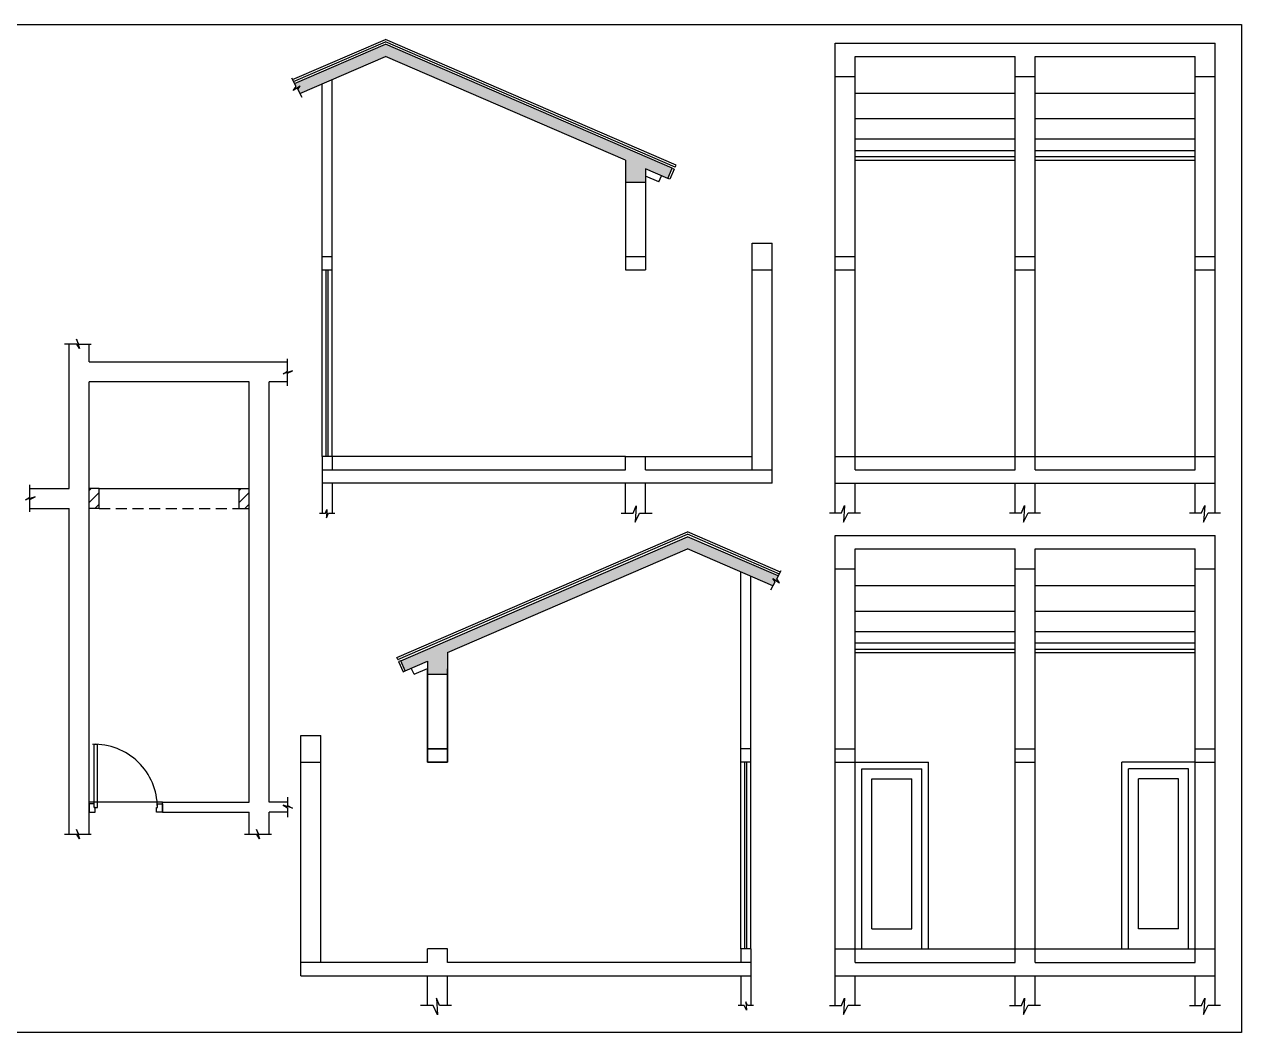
# Model space of a CAD drawing. Extents: x -4781 to 3971, y -2954 to -1072.
# Drawn here: x -1108 to -560, y -2954 to -2500 of the extents above; entities that cross this region are included whole.
import ezdxf

# ---------------------------------------------------------------- set-up
doc = ezdxf.new("R2010")
doc.units = 0
doc.header["$LTSCALE"] = 20
doc.header["$MEASUREMENT"] = 0
doc.linetypes.add('HIDDEN', pattern=[0.375, 0.25, -0.125])
doc.layers.get('0').update_dxf_attribs({"linetype": 'CONTINUOUS'})
doc.layers.add('correct', color=230, linetype='CONTINUOUS', plot=False)
for name, color, linetype in [('DOOR', 1, 'CONTINUOUS'), ('HATCH', 8, 'CONTINUOUS'), ('tile', 22, 'CONTINUOUS'), ('wall', 13, 'CONTINUOUS'), ('WOOD', 7, 'CONTINUOUS')]:
    doc.layers.add(name, color=color, linetype=linetype)

# ---------------------------------------------------------------- blocks, each defined once
blk = doc.blocks.new('DR1H902')
at = {"color": 0}
for p, q in [((-0.5, 0), (-0.5, 1)), ((-0.5, 1), (-0.45, 1)), ((-0.45, 0), (-0.45, 1)), ((-0.5, 0), (-0.45, 0))]:
    blk.add_line(p, q, dxfattribs=at)
blk.add_arc((-0.5, 0), 1, 0, 91.707, dxfattribs=at)
blk = doc.blocks.new('A$C3B4262AC')
at = {"layer": 'DOOR'}
for p, q in [((0, 4), (0, 0)), ((2.5, 4), (0, 4)), ((0, 0), (3, 0)), ((2.5, 2.25), (2.5, 4)), ((3, 2.25), (2.5, 2.25)), ((3, 0), (3, 2.25))]:
    blk.add_line(p, q, dxfattribs=at)
blk = doc.blocks.new('A$C1F9E242A')
blk.add_blockref('A$C3B4262AC', (0, 0))
at = {"xscale": -1}
blk.add_blockref('A$C3B4262AC', (36, 0), dxfattribs=at)
at = {"layer": 'DOOR', "xscale": -31, "yscale": 31, "zscale": 68.88888888888889}
blk.add_blockref('DR1H902', (18, 2.25), dxfattribs=at)
blk = doc.blocks.new('*U33')
at = {"xscale": -1}
blk.add_blockref('A$C1F9E242A', (0, -2), dxfattribs=at)

msp = doc.modelspace()

# ---------------------------------------------------------------- hatches: boundary and pattern name
at = {"lineweight": -2}
h = msp.add_hatch(dxfattribs=at)
h.set_pattern_fill('ANSI31', color=8, scale=30, style=0)
h.set_pattern_definition([(45, (1069.0437, -1876.8916), (-2.6516504, 2.6516504), [])])
h.paths.add_polyline_path([(-1074.503, -2708.829), (-1079.003, -2708.829), (-1079.003, -2717.829), (-1074.503, -2717.829)])
h = msp.add_hatch(dxfattribs=at)
h.set_pattern_fill('ANSI31', color=8, scale=30, style=0)
h.set_pattern_definition([(45, (1136.5437, -1876.8916), (-2.6516504, 2.6516504), [])])
h.paths.add_polyline_path([(-1007.003, -2708.829), (-1011.503, -2708.829), (-1011.503, -2717.829), (-1007.003, -2717.829)])
at = {"layer": 'HATCH', "lineweight": -2}
h = msp.add_hatch(dxfattribs=at)
h.set_pattern_fill('AR-CONC', color=8, style=0)
h.set_pattern_definition([(50, (-1599.742, -647.589), (7.172602, -0.627521), [0.75, -8.25]), (355, (-1599.742, -647.589), (-1.387513, 7.521921), [0.6, -6.6]), (100.4514, (-1599.1443, -647.641), (5.785094, 6.894395), [0.637402, -7.01142]), (46.1842, (-1599.742, -645.589), (10.67241, -1.65519), [1.125, -12.375]), (96.6356, (-1598.853, -645.727), (9.346627, 9.74118), [0.956103, -10.51713]), (351.1842, (-1599.742, -645.589), (9.34662, 9.741186), [0.9, -9.9]), (21, (-1598.742, -646.089), (5.96907, -4.026189), [0.75, -8.25]), (326, (-1598.742, -646.089), (2.433153, 7.2515), [0.6, -6.6]), (71.4514, (-1598.2446, -646.4244), (8.402226, 3.225305), [0.637402, -7.01142]), (37.5, (-1599.742, -647.589), (0.1215986, 3.3289385), [0, -6.52, 0, -6.7, 0, -6.625]), (7.5, (-1599.742, -647.589), (2.6306954, 3.944117), [0, -3.82, 0, -6.37, 0, -2.525]), (327.5, (-1601.972, -647.589), (5.3382244, -0.2255487), [0, -2.5, 0, -7.8, 0, -10.35]), (317.5, (-1602.972, -647.589), (5.831862, 1.00105), [0, -3.25, 0, -5.18, 0, -7.35])])
h.paths.add_polyline_path([(-985.117, -2529.16), (-984.142, -2531.003), (-945.66, -2514.371), (-837.66, -2561.048), (-837.66, -2570.938), (-828.66, -2570.938), (-828.66, -2564.938), (-818.66, -2569.26), (-816.629, -2564.691), (-945.66, -2508.924), (-986.525, -2526.586), (-985.818, -2527.872), (-987.145, -2529.734), (-984.012, -2527.759)])
h = msp.add_hatch(dxfattribs=at)
h.set_pattern_fill('AR-CONC', color=8, style=0)
h.set_pattern_definition([(130, (-155.71, -869.1185), (-7.172602, -0.627521), [0.75, -8.25]), (185, (-155.71, -869.1185), (1.387513, 7.521921), [0.6, -6.6]), (79.5486, (-156.3076, -869.171), (-5.785094, 6.894395), [0.637402, -7.01142]), (133.8158, (-155.71, -867.1185), (-10.67241, -1.65519), [1.125, -12.375]), (83.3644, (-156.599, -867.256), (-9.346627, 9.74118), [0.956103, -10.51713]), (188.8158, (-155.71, -867.119), (-9.34662, 9.741186), [0.9, -9.9]), (159, (-156.71, -867.6185), (-5.96907, -4.026189), [0.75, -8.25]), (214, (-156.71, -867.6185), (-2.433153, 7.2515), [0.6, -6.6]), (108.5486, (-157.207, -867.954), (-8.402226, 3.225305), [0.637402, -7.01142]), (142.5, (-155.7099, -869.1185), (-0.1215986, 3.3289385), [0, -6.52, 0, -6.7, 0, -6.625]), (172.5, (-155.71, -869.1185), (-2.6306954, 3.944117), [0, -3.82, 0, -6.37, 0, -2.525]), (212.5, (-153.4799, -869.1185), (-5.3382244, -0.2255487), [0, -2.5, 0, -7.8, 0, -10.35]), (222.5, (-152.48, -869.1185), (-5.831862, 1.00105), [0, -3.25, 0, -5.18, 0, -7.35])])
h.paths.add_polyline_path([(-770.335, -2750.69), (-771.31, -2752.533), (-809.792, -2735.901), (-917.792, -2782.578), (-917.792, -2792.468), (-926.792, -2792.468), (-926.792, -2786.468), (-936.792, -2790.79), (-938.823, -2786.221), (-809.792, -2730.454), (-768.927, -2748.116), (-769.633, -2749.402), (-768.307, -2751.264), (-771.44, -2749.288)])

# ---------------------------------------------------------------- linework, layer by layer
at = {"color": 8, "lineweight": -2}
for p, q in [((-734.288, -2530.845), (-662.288, -2530.845)), ((-653.288, -2530.845), (-581.287, -2530.845)), ((-734.288, -2542.37), (-662.288, -2542.37)), ((-653.288, -2542.37), (-581.287, -2542.37)), ((-734.288, -2551.51), (-662.288, -2551.51)), ((-653.288, -2551.51), (-581.287, -2551.51)), ((-734.288, -2556.677), (-662.288, -2556.677)), ((-653.288, -2556.677), (-581.287, -2556.677)), ((-734.288, -2559.459), (-662.288, -2559.459)), ((-653.288, -2559.459), (-581.287, -2559.459)), ((-734.288, -2752.374), (-662.288, -2752.374)), ((-653.288, -2752.374), (-581.287, -2752.374)), ((-734.288, -2763.899), (-662.288, -2763.899)), ((-653.288, -2763.899), (-581.287, -2763.899)), ((-734.288, -2773.04), (-662.288, -2773.04)), ((-653.288, -2773.04), (-581.287, -2773.04)), ((-734.288, -2778.206), (-662.288, -2778.206)), ((-734.288, -2780.988), (-662.288, -2780.988)), ((-653.288, -2778.206), (-581.287, -2778.206)), ((-653.288, -2780.988), (-581.287, -2780.988))]:
    msp.add_line(p, q, dxfattribs=at)
at = {"lineweight": -2}
for p, q in [((-734.288, -2561.048), (-662.288, -2561.048)), ((-653.288, -2561.048), (-581.287, -2561.048)), ((-837.66, -2694.404), (-969.66, -2694.404)), ((-828.66, -2694.404), (-780.66, -2694.404)), ((-734.288, -2694.405), (-662.288, -2694.405)), ((-653.288, -2694.405), (-581.287, -2694.405)), ((-734.288, -2782.578), (-662.288, -2782.578)), ((-653.288, -2782.578), (-581.287, -2782.578)), ((-734.288, -2915.934), (-662.288, -2915.934)), ((-653.288, -2915.934), (-581.287, -2915.934))]:
    msp.add_line(p, q, dxfattribs=at)
for p, q in [((-1074.503, -2708.829), (-1011.503, -2708.829)), ((-1046.002, -2849.829), (-1079.002, -2849.829)), ((-1046.002, -2849.829), (-1079.002, -2849.829))]:
    msp.add_line(p, q)
at = {"linetype": 'HIDDEN'}
msp.add_line((-1074.503, -2717.829), (-1011.503, -2717.829), dxfattribs=at)
at = {"lineweight": -2}
for points in [[(-983.186, -2532.811), (-985.117, -2529.16), (-984.012, -2527.759), (-987.145, -2529.734), (-985.818, -2527.872), (-987.84, -2524.193)], [(-839.627, -2719.862), (-834.245, -2719.862), (-832.847, -2716.578), (-833.304, -2723.972), (-831.311, -2719.856), (-825.693, -2719.856)], [(-745.861, -2719.752), (-740.478, -2719.752), (-739.08, -2716.468), (-739.538, -2723.862), (-737.544, -2719.746), (-731.926, -2719.746)], [(-664.861, -2719.752), (-659.478, -2719.752), (-658.08, -2716.468), (-658.538, -2723.862), (-656.544, -2719.746), (-650.926, -2719.746)], [(-583.86, -2719.752), (-578.478, -2719.752), (-577.08, -2716.468), (-577.537, -2723.861), (-575.544, -2719.746), (-569.925, -2719.746)], [(-975.387, -2719.862), (-972.696, -2719.862), (-971.997, -2718.22), (-972.225, -2721.917), (-971.229, -2719.859), (-968.42, -2719.859)], [(-772.266, -2754.341), (-770.335, -2750.69), (-771.44, -2749.288), (-768.307, -2751.264), (-769.633, -2749.402), (-767.612, -2745.722)], [(-915.946, -2941.391), (-921.329, -2941.391), (-922.727, -2938.108), (-922.27, -2945.501), (-924.263, -2941.386), (-929.881, -2941.386)], [(-780.065, -2941.391), (-782.756, -2941.391), (-783.455, -2939.75), (-783.226, -2943.446), (-784.223, -2941.389), (-787.032, -2941.389)], [(-745.861, -2941.282), (-740.478, -2941.282), (-739.08, -2937.998), (-739.538, -2945.391), (-737.544, -2941.276), (-731.926, -2941.276)], [(-664.861, -2941.282), (-659.478, -2941.282), (-658.08, -2937.998), (-658.538, -2945.391), (-656.544, -2941.276), (-650.926, -2941.276)], [(-583.86, -2941.281), (-578.478, -2941.281), (-577.08, -2937.998), (-577.537, -2945.391), (-575.544, -2941.276), (-569.925, -2941.276)]]:
    msp.add_lwpolyline(points, dxfattribs=at)
for points in [[(-1078.016, -2643.909), (-1083.574, -2643.909), (-1084.688, -2641.594), (-1083.39, -2645.849), (-1084.593, -2643.905), (-1090.043, -2643.905)], [(-989.793, -2662.509), (-989.793, -2656.951), (-987.478, -2655.837), (-991.733, -2657.135), (-989.789, -2655.932), (-989.789, -2650.482)], [(-1105.651, -2719.207), (-1105.651, -2713.648), (-1103.335, -2712.534), (-1107.591, -2713.832), (-1105.646, -2712.63), (-1105.646, -2707.179)], [(-989.794, -2847.588), (-989.794, -2851.451), (-987.478, -2852.565), (-991.733, -2851.267), (-989.789, -2852.47), (-989.789, -2856.629)], [(-1078.016, -2864.428), (-1083.574, -2864.428), (-1084.688, -2862.112), (-1083.39, -2866.368), (-1084.593, -2864.423), (-1090.043, -2864.423)], [(-997.016, -2864.428), (-1002.574, -2864.428), (-1003.688, -2862.112), (-1002.39, -2866.368), (-1003.593, -2864.423), (-1009.043, -2864.423)]]:
    msp.add_lwpolyline(points)
at = {"layer": 'correct', "color": 3, "lineweight": -2}
msp.add_lwpolyline([(-1112.203, -2499.954), (-560.44, -2499.954), (-560.44, -2953.567), (-1112.203, -2953.567)], close=True, dxfattribs=at)
at = {"layer": 'DOOR', "lineweight": -2}
for p, q in [((-974.16, -2694.404), (-974.16, -2610.404)), ((-972.41, -2694.404), (-972.41, -2610.404)), ((-971.41, -2694.404), (-971.41, -2610.404)), ((-969.66, -2694.404), (-969.66, -2610.404)), ((-785.792, -2915.934), (-785.792, -2831.934)), ((-784.042, -2915.934), (-784.042, -2831.934)), ((-783.042, -2915.934), (-783.042, -2831.934)), ((-781.292, -2915.934), (-781.292, -2831.934))]:
    msp.add_line(p, q, dxfattribs=at)
at = {"layer": 'DOOR'}
for p, q in [((-734.288, -2831.934), (-701.287, -2831.934)), ((-731.288, -2834.934), (-704.287, -2834.934)), ((-731.288, -2915.934), (-731.288, -2834.934)), ((-704.287, -2915.934), (-704.287, -2834.934)), ((-701.287, -2915.934), (-701.287, -2831.934)), ((-614.289, -2915.934), (-614.289, -2831.934)), ((-581.288, -2831.934), (-614.289, -2831.934)), ((-611.289, -2915.934), (-611.289, -2834.934)), ((-584.288, -2834.934), (-611.289, -2834.934)), ((-584.288, -2915.934), (-584.288, -2834.934)), ((-726.788, -2906.934), (-726.788, -2839.434)), ((-726.788, -2839.434), (-708.787, -2839.434)), ((-708.787, -2906.934), (-708.787, -2839.434)), ((-606.789, -2906.934), (-606.789, -2839.434)), ((-588.788, -2839.434), (-606.789, -2839.434)), ((-588.788, -2906.934), (-588.788, -2839.434)), ((-726.788, -2906.934), (-708.787, -2906.934)), ((-588.788, -2906.934), (-606.789, -2906.934))]:
    msp.add_line(p, q, dxfattribs=at)
at = {"layer": 'tile', "lineweight": -2}
for p, q in [((-987.493, -2524.826), (-945.66, -2506.745)), ((-987.009, -2525.706), (-945.66, -2507.835)), ((-814.918, -2563.252), (-945.66, -2506.745)), ((-815.314, -2564.17), (-945.66, -2507.835)), ((-815.314, -2564.17), (-814.918, -2563.252)), ((-940.534, -2784.782), (-809.792, -2728.275)), ((-940.137, -2785.7), (-809.792, -2729.365)), ((-767.959, -2746.355), (-809.792, -2728.275)), ((-768.443, -2747.235), (-809.792, -2729.365)), ((-940.137, -2785.7), (-940.534, -2784.782))]:
    msp.add_line(p, q, dxfattribs=at)
at = {"layer": 'wall', "lineweight": -2}
for p, q in [((-743.288, -2719.752), (-743.288, -2508.371)), ((-743.288, -2508.371), (-572.287, -2508.371)), ((-572.287, -2719.746), (-572.287, -2508.371)), ((-734.288, -2700.404), (-734.288, -2514.371)), ((-734.288, -2514.371), (-662.288, -2514.371)), ((-662.288, -2700.404), (-662.288, -2514.371)), ((-653.288, -2700.404), (-653.288, -2514.371)), ((-653.288, -2514.371), (-581.287, -2514.371)), ((-581.287, -2700.404), (-581.287, -2514.371)), ((-969.66, -2610.404), (-969.66, -2524.744)), ((-969.66, -2610.404), (-969.66, -2524.744)), ((-743.288, -2523.371), (-734.288, -2523.371)), ((-662.288, -2523.371), (-653.288, -2523.371)), ((-581.287, -2523.371), (-572.287, -2523.371)), ((-974.16, -2610.404), (-974.16, -2526.689)), ((-837.66, -2561.048), (-837.66, -2610.404)), ((-828.66, -2564.938), (-828.66, -2610.404)), ((-780.66, -2700.404), (-780.66, -2598.404)), ((-780.66, -2598.404), (-771.66, -2598.404)), ((-771.66, -2706.404), (-771.66, -2598.404)), ((-974.16, -2604.404), (-969.66, -2604.404)), ((-974.16, -2604.404), (-969.66, -2604.404)), ((-837.66, -2604.404), (-828.66, -2604.404)), ((-743.288, -2604.404), (-734.288, -2604.404)), ((-662.288, -2604.404), (-653.288, -2604.404)), ((-581.287, -2604.404), (-572.287, -2604.404)), ((-974.16, -2610.404), (-969.66, -2610.404)), ((-974.16, -2610.404), (-969.66, -2610.404)), ((-837.66, -2610.404), (-828.66, -2610.404)), ((-780.66, -2610.404), (-771.66, -2610.404)), ((-743.288, -2610.404), (-734.288, -2610.404)), ((-662.288, -2610.404), (-653.288, -2610.404)), ((-581.287, -2610.404), (-572.287, -2610.404)), ((-1079.004, -2651.829), (-1079.004, -2643.909)), ((-1079.004, -2651.829), (-989.789, -2651.829)), ((-1007.002, -2660.829), (-1079.002, -2660.829)), ((-989.793, -2660.829), (-998.002, -2660.829)), ((-969.66, -2694.404), (-974.16, -2694.404)), ((-974.16, -2694.404), (-974.16, -2719.862)), ((-969.66, -2694.404), (-969.66, -2700.404)), ((-837.66, -2700.404), (-837.66, -2694.404)), ((-837.66, -2694.404), (-828.66, -2694.404)), ((-828.66, -2700.404), (-828.66, -2694.404)), ((-743.288, -2694.405), (-734.288, -2694.405)), ((-662.288, -2694.405), (-653.288, -2694.405)), ((-581.287, -2694.404), (-572.287, -2694.404)), ((-974.16, -2700.404), (-837.66, -2700.404)), ((-828.66, -2700.404), (-771.66, -2700.404)), ((-734.288, -2700.404), (-662.288, -2700.404)), ((-653.288, -2700.404), (-581.287, -2700.404)), ((-581.287, -2700.404), (-581.287, -2700.404)), ((-1074.503, -2708.829), (-1079.003, -2708.829)), ((-1074.503, -2717.829), (-1074.503, -2708.829)), ((-1011.503, -2717.829), (-1011.503, -2708.829)), ((-1011.503, -2708.829), (-1007.003, -2708.829)), ((-771.66, -2706.404), (-974.16, -2706.404)), ((-969.66, -2706.404), (-969.66, -2719.859)), ((-837.66, -2719.862), (-837.66, -2706.404)), ((-828.66, -2719.856), (-828.66, -2706.404)), ((-743.288, -2706.404), (-572.287, -2706.404)), ((-734.288, -2719.746), (-734.288, -2706.404)), ((-662.288, -2719.752), (-662.288, -2706.404)), ((-653.288, -2719.746), (-653.288, -2706.404)), ((-581.287, -2719.752), (-581.287, -2706.404)), ((-1074.503, -2717.829), (-1079.003, -2717.829)), ((-1011.503, -2717.829), (-1007.003, -2717.829)), ((-743.288, -2941.282), (-743.288, -2729.901)), ((-743.288, -2729.901), (-572.287, -2729.901)), ((-572.287, -2941.276), (-572.287, -2729.901)), ((-734.288, -2921.934), (-734.288, -2735.901)), ((-734.288, -2735.901), (-662.288, -2735.901)), ((-662.288, -2921.934), (-662.288, -2735.901)), ((-653.288, -2921.934), (-653.288, -2735.901)), ((-653.288, -2735.901), (-581.287, -2735.901)), ((-581.287, -2921.934), (-581.287, -2735.901)), ((-785.792, -2831.934), (-785.792, -2746.273)), ((-781.292, -2831.934), (-781.292, -2748.218)), ((-743.288, -2744.901), (-734.288, -2744.901)), ((-662.288, -2744.901), (-653.288, -2744.901)), ((-581.287, -2744.901), (-572.287, -2744.901)), ((-926.792, -2786.468), (-926.792, -2831.934)), ((-917.792, -2782.578), (-917.792, -2831.934)), ((-926.792, -2831.934), (-926.792, -2789.844)), ((-917.792, -2831.934), (-917.792, -2789.85)), ((-983.792, -2927.934), (-983.792, -2819.934)), ((-983.792, -2819.934), (-974.792, -2819.934)), ((-974.792, -2921.934), (-974.792, -2819.934)), ((-926.792, -2825.934), (-917.792, -2825.934)), ((-917.792, -2825.934), (-926.792, -2825.934)), ((-781.292, -2825.934), (-785.792, -2825.934)), ((-743.288, -2825.934), (-734.288, -2825.934)), ((-662.288, -2825.934), (-653.288, -2825.934)), ((-581.287, -2825.934), (-572.287, -2825.934)), ((-983.792, -2831.934), (-974.792, -2831.934)), ((-926.792, -2831.934), (-917.792, -2831.934)), ((-917.792, -2831.934), (-926.792, -2831.934)), ((-781.292, -2831.934), (-785.792, -2831.934)), ((-743.288, -2831.934), (-734.288, -2831.934)), ((-662.288, -2831.934), (-653.288, -2831.934)), ((-581.287, -2831.934), (-572.287, -2831.934)), ((-926.792, -2921.934), (-926.792, -2915.934)), ((-917.792, -2915.934), (-926.792, -2915.934)), ((-917.792, -2921.934), (-917.792, -2915.934)), ((-781.292, -2915.934), (-785.792, -2915.934)), ((-785.792, -2915.934), (-785.792, -2921.934)), ((-781.292, -2915.934), (-781.292, -2941.391)), ((-743.288, -2915.934), (-734.288, -2915.934)), ((-662.288, -2915.934), (-653.288, -2915.934)), ((-581.287, -2915.934), (-572.287, -2915.934)), ((-926.792, -2921.934), (-983.792, -2921.934)), ((-781.292, -2921.934), (-917.792, -2921.934)), ((-734.288, -2921.934), (-662.288, -2921.934)), ((-653.288, -2921.934), (-581.287, -2921.934)), ((-581.287, -2921.934), (-581.287, -2921.934)), ((-983.792, -2927.934), (-781.292, -2927.934)), ((-926.792, -2941.386), (-926.792, -2927.934)), ((-917.792, -2941.391), (-917.792, -2927.934)), ((-785.792, -2927.934), (-785.792, -2941.389)), ((-743.288, -2927.934), (-572.287, -2927.934)), ((-734.288, -2941.276), (-734.288, -2927.934)), ((-662.288, -2941.282), (-662.288, -2927.934)), ((-653.288, -2941.276), (-653.288, -2927.934)), ((-581.287, -2941.281), (-581.287, -2927.934))]:
    msp.add_line(p, q, dxfattribs=at)
at = {"layer": 'wall'}
for p, q in [((-986.525, -2526.586), (-945.66, -2508.924)), ((-816.629, -2564.691), (-945.66, -2508.924)), ((-984.142, -2531.003), (-945.66, -2514.371)), ((-837.66, -2561.048), (-945.66, -2514.371)), ((-818.66, -2569.26), (-828.66, -2564.938)), ((-818.66, -2569.26), (-816.629, -2564.691)), ((-837.66, -2570.938), (-828.66, -2570.938)), ((-1088.004, -2708.829), (-1088.004, -2643.905)), ((-1088.002, -2708.829), (-1088.002, -2651.829)), ((-1079.002, -2864.428), (-1079.002, -2660.829)), ((-1007.002, -2849.829), (-1007.002, -2660.829)), ((-998.002, -2849.829), (-998.002, -2660.829)), ((-1105.646, -2708.829), (-1088.002, -2708.829)), ((-1105.651, -2717.829), (-1088.002, -2717.829)), ((-1088.002, -2864.423), (-1088.002, -2717.829)), ((-938.823, -2786.221), (-809.792, -2730.454)), ((-768.927, -2748.116), (-809.792, -2730.454)), ((-917.792, -2782.578), (-809.792, -2735.901)), ((-771.31, -2752.533), (-809.792, -2735.901)), ((-936.792, -2790.79), (-938.823, -2786.221)), ((-936.792, -2790.79), (-926.792, -2786.468)), ((-917.792, -2792.468), (-926.792, -2792.468)), ((-1046.002, -2849.829), (-1007.002, -2849.829)), ((-1046.002, -2854.329), (-1046.002, -2849.829)), ((-989.794, -2849.829), (-998.002, -2849.829)), ((-1046.002, -2854.329), (-1007.002, -2854.329)), ((-1007.002, -2864.423), (-1007.002, -2854.329)), ((-998.002, -2864.428), (-998.002, -2854.329)), ((-989.789, -2854.329), (-998.002, -2854.329))]:
    msp.add_line(p, q, dxfattribs=at)
at = {"layer": 'WOOD'}
for p, q in [((-822.632, -2570.811), (-828.66, -2568.206)), ((-822.632, -2570.811), (-821.401, -2568.042)), ((-932.82, -2792.341), (-934.051, -2789.571)), ((-932.82, -2792.341), (-926.792, -2789.736))]:
    msp.add_line(p, q, dxfattribs=at)
for points in [[(-817.746, -2569.666), (-818.66, -2569.26), (-816.629, -2564.691), (-815.715, -2565.097)], [(-937.706, -2791.196), (-936.792, -2790.79), (-938.823, -2786.221), (-939.737, -2786.627)]]:
    msp.add_lwpolyline(points, close=True, dxfattribs=at)

# ---------------------------------------------------------------- block references
at = {"layer": 'DOOR', "xscale": 0.9166666666674246, "yscale": 0.9166666666594665, "zscale": 0.9166666666568006}
msp.add_blockref('*U33', (-1046.003, -2852.495), dxfattribs=at)

doc.saveas('drawing.dxf')
